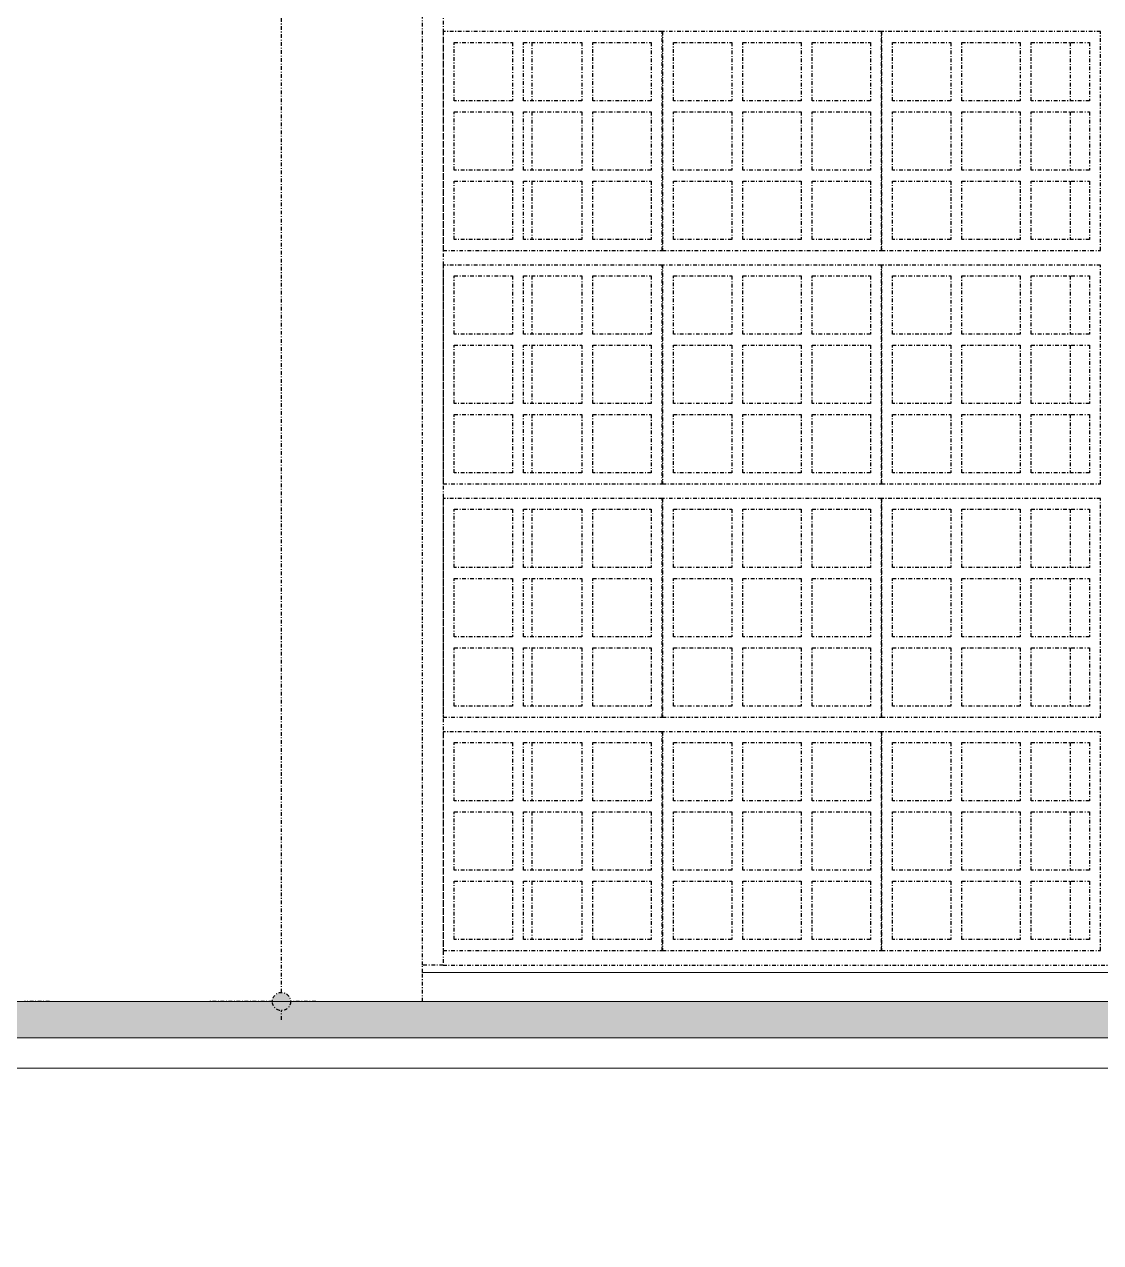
# Model space of a CAD drawing. Header units: metres. Extents: x -1783 to 21505, y -57 to 13660.
# Drawn here: x 12017.2 to 12164.7, y 7274.6 to 7441.6 of the extents above; entities that cross this region are included whole.
import ezdxf

# ---------------------------------------------------------------- set-up
doc = ezdxf.new("R2010")
doc.units = ezdxf.units.M
doc.header["$MEASUREMENT"] = 0
doc.linetypes.add('DASHDOT', pattern=[1, 0.5, -0.25, 0, -0.25])
doc.layers.add('01_F1 FACHADA FRONTAL _1_LAJES.EST_Caneta_No__241', color=7, linetype='Continuous', lineweight=13)
doc.layers.add('01_F1 FACHADA FRONTAL _1_TERRENO.ARQ_Caneta_No__241', color=7, linetype='Continuous', lineweight=13)
for name, color, linetype in [('01_F1 FACHADA FRONTAL _1_TERRENO.ARQ', 7, 'Continuous'), ('cotas', 7, 'Continuous'), ('P03', 7, 'Continuous')]:
    doc.layers.add(name, color=color, linetype=linetype)

msp = doc.modelspace()

# ---------------------------------------------------------------- hatches: boundary and pattern name
at = {"layer": '01_F1 FACHADA FRONTAL _1_TERRENO.ARQ', "linetype": 'Continuous', "lineweight": 0, "true_color": 0x8fbf7f}
msp.add_hatch(color=73, dxfattribs=at).paths.add_polyline_path([(11842.406, 7307.625), (11842.406, 7302.625), (13071.764, 7302.625), (13071.764, 7307.625)])
at = {"layer": 'cotas'}
h = msp.add_hatch(color=7, dxfattribs=at)
h.dxf.hatch_style = 1
h.paths.add_polyline_path([(21504.961, 13659.963), (10304.961, 13659.963), (10304.961, 5739.963), (21504.961, 5739.963)])
h.paths.add_polyline_path([(10571.627, 13593.296), (21371.627, 13593.296), (21371.627, 5806.63), (10571.627, 5806.63)], flags=16)
at = {"layer": 'P03', "linetype": 'DASHDOT'}
msp.add_hatch(color=256, dxfattribs=at).paths.add_polyline_path([(12051.19, 7307.625), (12051.285, 7307.146), (12051.556, 7306.741), (12051.962, 7306.47), (12052.44, 7306.375), (12052.918, 7306.47), (12053.324, 7306.741), (12053.595, 7307.146), (12053.69, 7307.625), (12053.595, 7308.103), (12053.324, 7308.509), (12052.918, 7308.78), (12052.44, 7308.875), (12051.962, 7308.78), (12051.556, 7308.509), (12051.285, 7308.103)])

# ---------------------------------------------------------------- linework, layer by layer
at = {"layer": '01_F1 FACHADA FRONTAL _1_LAJES.EST_Caneta_No__241', "color": 7, "linetype": 'Continuous', "lineweight": 13, "ltscale": 1000}
for p, q in [((13021.764, 7311.625), (12071.764, 7311.625)), ((11991.764, 7298.47), (13021.764, 7298.47))]:
    msp.add_line(p, q, dxfattribs=at)
at = {"layer": '01_F1 FACHADA FRONTAL _1_TERRENO.ARQ_Caneta_No__241', "color": 7, "linetype": 'Continuous', "lineweight": 13, "ltscale": 1000}
for p, q in [((13071.764, 7307.625), (11842.406, 7307.625)), ((13071.764, 7302.625), (11842.406, 7302.625))]:
    msp.add_line(p, q, dxfattribs=at)
at = {"layer": 'P03', "linetype": 'DASHDOT'}
for p, q in [((12071.764, 7312.625), (12071.764, 7637.625)), ((12052.44, 7308.875), (12052.44, 7636.375)), ((12074.58, 7634.625), (12074.58, 7312.625)), ((12104.615, 7440.625), (12074.615, 7440.625)), ((12074.615, 7440.625), (12074.615, 7410.625)), ((12104.615, 7410.625), (12104.615, 7440.625)), ((12134.65, 7440.625), (12104.65, 7440.625)), ((12104.65, 7440.625), (12104.65, 7410.625)), ((12134.65, 7410.625), (12134.65, 7440.625)), ((12164.685, 7440.625), (12134.685, 7440.625)), ((12134.685, 7440.625), (12134.685, 7410.625)), ((12164.685, 7410.625), (12164.685, 7440.625)), ((12076.115, 7431.125), (12076.115, 7439.125)), ((12076.115, 7439.125), (12084.115, 7439.125)), ((12084.115, 7439.125), (12084.115, 7431.125)), ((12085.615, 7431.125), (12085.615, 7439.125)), ((12085.615, 7439.125), (12093.615, 7439.125)), ((12086.764, 7439.125), (12086.764, 7431.125)), ((12093.615, 7439.125), (12093.615, 7431.125)), ((12095.115, 7431.125), (12095.115, 7439.125)), ((12095.115, 7439.125), (12103.115, 7439.125)), ((12103.115, 7439.125), (12103.115, 7431.125)), ((12106.15, 7431.125), (12106.15, 7439.125)), ((12106.15, 7439.125), (12114.15, 7439.125)), ((12114.15, 7439.125), (12114.15, 7431.125)), ((12115.65, 7431.125), (12115.65, 7439.125)), ((12115.65, 7439.125), (12123.65, 7439.125)), ((12123.65, 7439.125), (12123.65, 7431.125)), ((12125.15, 7431.125), (12125.15, 7439.125)), ((12125.15, 7439.125), (12133.15, 7439.125)), ((12133.15, 7439.125), (12133.15, 7431.125)), ((12136.185, 7431.125), (12136.185, 7439.125)), ((12136.185, 7439.125), (12144.185, 7439.125)), ((12144.185, 7439.125), (12144.185, 7431.125)), ((12145.685, 7431.125), (12145.685, 7439.125)), ((12145.685, 7439.125), (12153.685, 7439.125)), ((12153.685, 7439.125), (12153.685, 7431.125)), ((12155.185, 7431.125), (12155.185, 7439.125)), ((12155.185, 7439.125), (12163.185, 7439.125)), ((12160.55, 7439.125), (12160.55, 7431.125)), ((12163.185, 7439.125), (12163.185, 7431.125)), ((12084.115, 7431.125), (12076.115, 7431.125)), ((12093.615, 7431.125), (12085.615, 7431.125)), ((12103.115, 7431.125), (12095.115, 7431.125)), ((12114.15, 7431.125), (12106.15, 7431.125)), ((12123.65, 7431.125), (12115.65, 7431.125)), ((12133.15, 7431.125), (12125.15, 7431.125)), ((12144.185, 7431.125), (12136.185, 7431.125)), ((12153.685, 7431.125), (12145.685, 7431.125)), ((12163.185, 7431.125), (12155.185, 7431.125)), ((12076.115, 7421.625), (12076.115, 7429.625)), ((12076.115, 7429.625), (12084.115, 7429.625)), ((12084.115, 7429.625), (12084.115, 7421.625)), ((12085.615, 7421.625), (12085.615, 7429.625)), ((12085.615, 7429.625), (12093.615, 7429.625)), ((12086.764, 7429.625), (12086.764, 7421.625)), ((12093.615, 7429.625), (12093.615, 7421.625)), ((12095.115, 7421.625), (12095.115, 7429.625)), ((12095.115, 7429.625), (12103.115, 7429.625)), ((12103.115, 7429.625), (12103.115, 7421.625)), ((12106.15, 7421.625), (12106.15, 7429.625)), ((12106.15, 7429.625), (12114.15, 7429.625)), ((12114.15, 7429.625), (12114.15, 7421.625)), ((12115.65, 7421.625), (12115.65, 7429.625)), ((12115.65, 7429.625), (12123.65, 7429.625)), ((12123.65, 7429.625), (12123.65, 7421.625)), ((12125.15, 7421.625), (12125.15, 7429.625)), ((12125.15, 7429.625), (12133.15, 7429.625)), ((12133.15, 7429.625), (12133.15, 7421.625)), ((12136.185, 7421.625), (12136.185, 7429.625)), ((12136.185, 7429.625), (12144.185, 7429.625)), ((12144.185, 7429.625), (12144.185, 7421.625)), ((12145.685, 7421.625), (12145.685, 7429.625)), ((12145.685, 7429.625), (12153.685, 7429.625)), ((12153.685, 7429.625), (12153.685, 7421.625)), ((12155.185, 7421.625), (12155.185, 7429.625)), ((12155.185, 7429.625), (12163.185, 7429.625)), ((12160.55, 7429.625), (12160.55, 7421.625)), ((12163.185, 7429.625), (12163.185, 7421.625)), ((12084.115, 7421.625), (12076.115, 7421.625)), ((12093.615, 7421.625), (12085.615, 7421.625)), ((12103.115, 7421.625), (12095.115, 7421.625)), ((12114.15, 7421.625), (12106.15, 7421.625)), ((12123.65, 7421.625), (12115.65, 7421.625)), ((12133.15, 7421.625), (12125.15, 7421.625)), ((12144.185, 7421.625), (12136.185, 7421.625)), ((12153.685, 7421.625), (12145.685, 7421.625)), ((12163.185, 7421.625), (12155.185, 7421.625)), ((12076.115, 7412.125), (12076.115, 7420.125)), ((12076.115, 7420.125), (12084.115, 7420.125)), ((12084.115, 7420.125), (12084.115, 7412.125)), ((12085.615, 7412.125), (12085.615, 7420.125)), ((12085.615, 7420.125), (12093.615, 7420.125)), ((12086.764, 7420.125), (12086.764, 7412.125)), ((12093.615, 7420.125), (12093.615, 7412.125)), ((12095.115, 7412.125), (12095.115, 7420.125)), ((12095.115, 7420.125), (12103.115, 7420.125)), ((12103.115, 7420.125), (12103.115, 7412.125)), ((12106.15, 7412.125), (12106.15, 7420.125)), ((12106.15, 7420.125), (12114.15, 7420.125)), ((12114.15, 7420.125), (12114.15, 7412.125)), ((12115.65, 7412.125), (12115.65, 7420.125)), ((12115.65, 7420.125), (12123.65, 7420.125)), ((12123.65, 7420.125), (12123.65, 7412.125)), ((12125.15, 7412.125), (12125.15, 7420.125)), ((12125.15, 7420.125), (12133.15, 7420.125)), ((12133.15, 7420.125), (12133.15, 7412.125)), ((12136.185, 7412.125), (12136.185, 7420.125)), ((12136.185, 7420.125), (12144.185, 7420.125)), ((12144.185, 7420.125), (12144.185, 7412.125)), ((12145.685, 7412.125), (12145.685, 7420.125)), ((12145.685, 7420.125), (12153.685, 7420.125)), ((12153.685, 7420.125), (12153.685, 7412.125)), ((12155.185, 7412.125), (12155.185, 7420.125)), ((12155.185, 7420.125), (12163.185, 7420.125)), ((12160.55, 7420.125), (12160.55, 7412.125)), ((12163.185, 7420.125), (12163.185, 7412.125)), ((12084.115, 7412.125), (12076.115, 7412.125)), ((12093.615, 7412.125), (12085.615, 7412.125)), ((12103.115, 7412.125), (12095.115, 7412.125)), ((12114.15, 7412.125), (12106.15, 7412.125)), ((12123.65, 7412.125), (12115.65, 7412.125)), ((12133.15, 7412.125), (12125.15, 7412.125)), ((12144.185, 7412.125), (12136.185, 7412.125)), ((12153.685, 7412.125), (12145.685, 7412.125)), ((12163.185, 7412.125), (12155.185, 7412.125)), ((12074.615, 7410.625), (12104.615, 7410.625)), ((12104.65, 7410.625), (12134.65, 7410.625)), ((12134.685, 7410.625), (12164.685, 7410.625)), ((12104.615, 7408.625), (12074.615, 7408.625)), ((12074.615, 7408.625), (12074.615, 7378.625)), ((12104.615, 7378.625), (12104.615, 7408.625)), ((12134.65, 7408.625), (12104.65, 7408.625)), ((12104.65, 7408.625), (12104.65, 7378.625)), ((12134.65, 7378.625), (12134.65, 7408.625)), ((12164.685, 7408.625), (12134.685, 7408.625)), ((12134.685, 7408.625), (12134.685, 7378.625)), ((12164.685, 7378.625), (12164.685, 7408.625)), ((12076.115, 7399.125), (12076.115, 7407.125)), ((12076.115, 7407.125), (12084.115, 7407.125)), ((12084.115, 7407.125), (12084.115, 7399.125)), ((12085.615, 7399.125), (12085.615, 7407.125)), ((12085.615, 7407.125), (12093.615, 7407.125)), ((12086.764, 7407.125), (12086.764, 7399.125)), ((12093.615, 7407.125), (12093.615, 7399.125)), ((12095.115, 7399.125), (12095.115, 7407.125)), ((12095.115, 7407.125), (12103.115, 7407.125)), ((12103.115, 7407.125), (12103.115, 7399.125)), ((12106.15, 7399.125), (12106.15, 7407.125)), ((12106.15, 7407.125), (12114.15, 7407.125)), ((12114.15, 7407.125), (12114.15, 7399.125)), ((12115.65, 7399.125), (12115.65, 7407.125)), ((12115.65, 7407.125), (12123.65, 7407.125)), ((12123.65, 7407.125), (12123.65, 7399.125)), ((12125.15, 7399.125), (12125.15, 7407.125)), ((12125.15, 7407.125), (12133.15, 7407.125)), ((12133.15, 7407.125), (12133.15, 7399.125)), ((12136.185, 7399.125), (12136.185, 7407.125)), ((12136.185, 7407.125), (12144.185, 7407.125)), ((12144.185, 7407.125), (12144.185, 7399.125)), ((12145.685, 7399.125), (12145.685, 7407.125)), ((12145.685, 7407.125), (12153.685, 7407.125)), ((12153.685, 7407.125), (12153.685, 7399.125)), ((12155.185, 7399.125), (12155.185, 7407.125)), ((12155.185, 7407.125), (12163.185, 7407.125)), ((12160.55, 7407.125), (12160.55, 7399.125)), ((12163.185, 7407.125), (12163.185, 7399.125)), ((12084.115, 7399.125), (12076.115, 7399.125)), ((12076.115, 7389.625), (12076.115, 7397.625)), ((12076.115, 7397.625), (12084.115, 7397.625)), ((12084.115, 7397.625), (12084.115, 7389.625)), ((12093.615, 7399.125), (12085.615, 7399.125)), ((12085.615, 7389.625), (12085.615, 7397.625)), ((12085.615, 7397.625), (12093.615, 7397.625)), ((12086.764, 7397.625), (12086.764, 7389.625)), ((12093.615, 7397.625), (12093.615, 7389.625)), ((12103.115, 7399.125), (12095.115, 7399.125)), ((12095.115, 7389.625), (12095.115, 7397.625)), ((12095.115, 7397.625), (12103.115, 7397.625)), ((12103.115, 7397.625), (12103.115, 7389.625)), ((12114.15, 7399.125), (12106.15, 7399.125)), ((12106.15, 7389.625), (12106.15, 7397.625)), ((12106.15, 7397.625), (12114.15, 7397.625)), ((12114.15, 7397.625), (12114.15, 7389.625)), ((12123.65, 7399.125), (12115.65, 7399.125)), ((12115.65, 7389.625), (12115.65, 7397.625)), ((12115.65, 7397.625), (12123.65, 7397.625)), ((12123.65, 7397.625), (12123.65, 7389.625)), ((12133.15, 7399.125), (12125.15, 7399.125)), ((12125.15, 7389.625), (12125.15, 7397.625)), ((12125.15, 7397.625), (12133.15, 7397.625)), ((12133.15, 7397.625), (12133.15, 7389.625)), ((12144.185, 7399.125), (12136.185, 7399.125)), ((12136.185, 7389.625), (12136.185, 7397.625)), ((12136.185, 7397.625), (12144.185, 7397.625)), ((12144.185, 7397.625), (12144.185, 7389.625)), ((12153.685, 7399.125), (12145.685, 7399.125)), ((12145.685, 7389.625), (12145.685, 7397.625)), ((12145.685, 7397.625), (12153.685, 7397.625)), ((12153.685, 7397.625), (12153.685, 7389.625)), ((12163.185, 7399.125), (12155.185, 7399.125)), ((12155.185, 7389.625), (12155.185, 7397.625)), ((12155.185, 7397.625), (12163.185, 7397.625)), ((12160.55, 7397.625), (12160.55, 7389.625)), ((12163.185, 7397.625), (12163.185, 7389.625)), ((12084.115, 7389.625), (12076.115, 7389.625)), ((12093.615, 7389.625), (12085.615, 7389.625)), ((12103.115, 7389.625), (12095.115, 7389.625)), ((12114.15, 7389.625), (12106.15, 7389.625)), ((12123.65, 7389.625), (12115.65, 7389.625)), ((12133.15, 7389.625), (12125.15, 7389.625)), ((12144.185, 7389.625), (12136.185, 7389.625)), ((12153.685, 7389.625), (12145.685, 7389.625)), ((12163.185, 7389.625), (12155.185, 7389.625)), ((12076.115, 7380.125), (12076.115, 7388.125)), ((12076.115, 7388.125), (12084.115, 7388.125)), ((12084.115, 7388.125), (12084.115, 7380.125)), ((12085.615, 7380.125), (12085.615, 7388.125)), ((12085.615, 7388.125), (12093.615, 7388.125)), ((12086.764, 7388.125), (12086.764, 7380.125)), ((12093.615, 7388.125), (12093.615, 7380.125)), ((12095.115, 7380.125), (12095.115, 7388.125)), ((12095.115, 7388.125), (12103.115, 7388.125)), ((12103.115, 7388.125), (12103.115, 7380.125)), ((12106.15, 7380.125), (12106.15, 7388.125)), ((12106.15, 7388.125), (12114.15, 7388.125)), ((12114.15, 7388.125), (12114.15, 7380.125)), ((12115.65, 7380.125), (12115.65, 7388.125)), ((12115.65, 7388.125), (12123.65, 7388.125)), ((12123.65, 7388.125), (12123.65, 7380.125)), ((12125.15, 7380.125), (12125.15, 7388.125)), ((12125.15, 7388.125), (12133.15, 7388.125)), ((12133.15, 7388.125), (12133.15, 7380.125)), ((12136.185, 7380.125), (12136.185, 7388.125)), ((12136.185, 7388.125), (12144.185, 7388.125)), ((12144.185, 7388.125), (12144.185, 7380.125)), ((12145.685, 7380.125), (12145.685, 7388.125)), ((12145.685, 7388.125), (12153.685, 7388.125)), ((12153.685, 7388.125), (12153.685, 7380.125)), ((12155.185, 7380.125), (12155.185, 7388.125)), ((12155.185, 7388.125), (12163.185, 7388.125)), ((12160.55, 7388.125), (12160.55, 7380.125)), ((12163.185, 7388.125), (12163.185, 7380.125)), ((12084.115, 7380.125), (12076.115, 7380.125)), ((12093.615, 7380.125), (12085.615, 7380.125)), ((12103.115, 7380.125), (12095.115, 7380.125)), ((12114.15, 7380.125), (12106.15, 7380.125)), ((12123.65, 7380.125), (12115.65, 7380.125)), ((12133.15, 7380.125), (12125.15, 7380.125)), ((12144.185, 7380.125), (12136.185, 7380.125)), ((12153.685, 7380.125), (12145.685, 7380.125)), ((12163.185, 7380.125), (12155.185, 7380.125)), ((12074.615, 7378.625), (12104.615, 7378.625)), ((12104.65, 7378.625), (12134.65, 7378.625)), ((12134.685, 7378.625), (12164.685, 7378.625)), ((12104.615, 7376.625), (12074.615, 7376.625)), ((12074.615, 7376.625), (12074.615, 7346.625)), ((12104.615, 7346.625), (12104.615, 7376.625)), ((12134.65, 7376.625), (12104.65, 7376.625)), ((12104.65, 7376.625), (12104.65, 7346.625)), ((12134.65, 7346.625), (12134.65, 7376.625)), ((12164.685, 7376.625), (12134.685, 7376.625)), ((12134.685, 7376.625), (12134.685, 7346.625)), ((12164.685, 7346.625), (12164.685, 7376.625)), ((12076.115, 7367.125), (12076.115, 7375.125)), ((12076.115, 7375.125), (12084.115, 7375.125)), ((12084.115, 7375.125), (12084.115, 7367.125)), ((12085.615, 7367.125), (12085.615, 7375.125)), ((12085.615, 7375.125), (12093.615, 7375.125)), ((12086.764, 7375.125), (12086.764, 7367.125)), ((12093.615, 7375.125), (12093.615, 7367.125)), ((12095.115, 7367.125), (12095.115, 7375.125)), ((12095.115, 7375.125), (12103.115, 7375.125)), ((12103.115, 7375.125), (12103.115, 7367.125)), ((12106.15, 7367.125), (12106.15, 7375.125)), ((12106.15, 7375.125), (12114.15, 7375.125)), ((12114.15, 7375.125), (12114.15, 7367.125)), ((12115.65, 7367.125), (12115.65, 7375.125)), ((12115.65, 7375.125), (12123.65, 7375.125)), ((12123.65, 7375.125), (12123.65, 7367.125)), ((12125.15, 7367.125), (12125.15, 7375.125)), ((12125.15, 7375.125), (12133.15, 7375.125)), ((12133.15, 7375.125), (12133.15, 7367.125)), ((12136.185, 7367.125), (12136.185, 7375.125)), ((12136.185, 7375.125), (12144.185, 7375.125)), ((12144.185, 7375.125), (12144.185, 7367.125)), ((12145.685, 7367.125), (12145.685, 7375.125)), ((12145.685, 7375.125), (12153.685, 7375.125)), ((12153.685, 7375.125), (12153.685, 7367.125)), ((12155.185, 7367.125), (12155.185, 7375.125)), ((12155.185, 7375.125), (12163.185, 7375.125)), ((12160.55, 7375.125), (12160.55, 7367.125)), ((12163.185, 7375.125), (12163.185, 7367.125)), ((12084.115, 7367.125), (12076.115, 7367.125)), ((12093.615, 7367.125), (12085.615, 7367.125)), ((12103.115, 7367.125), (12095.115, 7367.125)), ((12114.15, 7367.125), (12106.15, 7367.125)), ((12123.65, 7367.125), (12115.65, 7367.125)), ((12133.15, 7367.125), (12125.15, 7367.125)), ((12144.185, 7367.125), (12136.185, 7367.125)), ((12153.685, 7367.125), (12145.685, 7367.125)), ((12163.185, 7367.125), (12155.185, 7367.125)), ((12076.115, 7357.625), (12076.115, 7365.625)), ((12076.115, 7365.625), (12084.115, 7365.625)), ((12084.115, 7365.625), (12084.115, 7357.625)), ((12085.615, 7357.625), (12085.615, 7365.625)), ((12085.615, 7365.625), (12093.615, 7365.625)), ((12086.764, 7365.625), (12086.764, 7357.625)), ((12093.615, 7365.625), (12093.615, 7357.625)), ((12095.115, 7357.625), (12095.115, 7365.625)), ((12095.115, 7365.625), (12103.115, 7365.625)), ((12103.115, 7365.625), (12103.115, 7357.625)), ((12106.15, 7357.625), (12106.15, 7365.625)), ((12106.15, 7365.625), (12114.15, 7365.625)), ((12114.15, 7365.625), (12114.15, 7357.625)), ((12115.65, 7357.625), (12115.65, 7365.625)), ((12115.65, 7365.625), (12123.65, 7365.625)), ((12123.65, 7365.625), (12123.65, 7357.625)), ((12125.15, 7357.625), (12125.15, 7365.625)), ((12125.15, 7365.625), (12133.15, 7365.625)), ((12133.15, 7365.625), (12133.15, 7357.625)), ((12136.185, 7357.625), (12136.185, 7365.625)), ((12136.185, 7365.625), (12144.185, 7365.625)), ((12144.185, 7365.625), (12144.185, 7357.625)), ((12145.685, 7357.625), (12145.685, 7365.625)), ((12145.685, 7365.625), (12153.685, 7365.625)), ((12153.685, 7365.625), (12153.685, 7357.625)), ((12155.185, 7357.625), (12155.185, 7365.625)), ((12155.185, 7365.625), (12163.185, 7365.625)), ((12160.55, 7365.625), (12160.55, 7357.625)), ((12163.185, 7365.625), (12163.185, 7357.625)), ((12084.115, 7357.625), (12076.115, 7357.625)), ((12093.615, 7357.625), (12085.615, 7357.625)), ((12103.115, 7357.625), (12095.115, 7357.625)), ((12114.15, 7357.625), (12106.15, 7357.625)), ((12123.65, 7357.625), (12115.65, 7357.625)), ((12133.15, 7357.625), (12125.15, 7357.625)), ((12144.185, 7357.625), (12136.185, 7357.625)), ((12153.685, 7357.625), (12145.685, 7357.625)), ((12163.185, 7357.625), (12155.185, 7357.625)), ((12076.115, 7348.125), (12076.115, 7356.125)), ((12076.115, 7356.125), (12084.115, 7356.125)), ((12084.115, 7356.125), (12084.115, 7348.125)), ((12085.615, 7348.125), (12085.615, 7356.125)), ((12085.615, 7356.125), (12093.615, 7356.125)), ((12086.764, 7356.125), (12086.764, 7348.125)), ((12093.615, 7356.125), (12093.615, 7348.125)), ((12095.115, 7348.125), (12095.115, 7356.125)), ((12095.115, 7356.125), (12103.115, 7356.125)), ((12103.115, 7356.125), (12103.115, 7348.125)), ((12106.15, 7348.125), (12106.15, 7356.125)), ((12106.15, 7356.125), (12114.15, 7356.125)), ((12114.15, 7356.125), (12114.15, 7348.125)), ((12115.65, 7348.125), (12115.65, 7356.125)), ((12115.65, 7356.125), (12123.65, 7356.125)), ((12123.65, 7356.125), (12123.65, 7348.125)), ((12125.15, 7348.125), (12125.15, 7356.125)), ((12125.15, 7356.125), (12133.15, 7356.125)), ((12133.15, 7356.125), (12133.15, 7348.125)), ((12136.185, 7348.125), (12136.185, 7356.125)), ((12136.185, 7356.125), (12144.185, 7356.125)), ((12144.185, 7356.125), (12144.185, 7348.125)), ((12145.685, 7348.125), (12145.685, 7356.125)), ((12145.685, 7356.125), (12153.685, 7356.125)), ((12153.685, 7356.125), (12153.685, 7348.125)), ((12155.185, 7348.125), (12155.185, 7356.125)), ((12155.185, 7356.125), (12163.185, 7356.125)), ((12160.55, 7356.125), (12160.55, 7348.125)), ((12163.185, 7356.125), (12163.185, 7348.125)), ((12084.115, 7348.125), (12076.115, 7348.125)), ((12093.615, 7348.125), (12085.615, 7348.125)), ((12103.115, 7348.125), (12095.115, 7348.125)), ((12114.15, 7348.125), (12106.15, 7348.125)), ((12123.65, 7348.125), (12115.65, 7348.125)), ((12133.15, 7348.125), (12125.15, 7348.125)), ((12144.185, 7348.125), (12136.185, 7348.125)), ((12153.685, 7348.125), (12145.685, 7348.125)), ((12163.185, 7348.125), (12155.185, 7348.125)), ((12074.615, 7346.625), (12104.615, 7346.625)), ((12104.65, 7346.625), (12134.65, 7346.625)), ((12134.685, 7346.625), (12164.685, 7346.625)), ((12104.615, 7344.625), (12074.615, 7344.625)), ((12074.615, 7344.625), (12074.615, 7314.625)), ((12104.615, 7314.625), (12104.615, 7344.625)), ((12134.65, 7344.625), (12104.65, 7344.625)), ((12104.65, 7344.625), (12104.65, 7314.625)), ((12134.65, 7314.625), (12134.65, 7344.625)), ((12164.685, 7344.625), (12134.685, 7344.625)), ((12134.685, 7344.625), (12134.685, 7314.625)), ((12164.685, 7314.625), (12164.685, 7344.625)), ((12076.115, 7335.125), (12076.115, 7343.125)), ((12076.115, 7343.125), (12084.115, 7343.125)), ((12084.115, 7343.125), (12084.115, 7335.125)), ((12085.615, 7335.125), (12085.615, 7343.125)), ((12085.615, 7343.125), (12093.615, 7343.125)), ((12086.764, 7343.125), (12086.764, 7335.125)), ((12093.615, 7343.125), (12093.615, 7335.125)), ((12095.115, 7335.125), (12095.115, 7343.125)), ((12095.115, 7343.125), (12103.115, 7343.125)), ((12103.115, 7343.125), (12103.115, 7335.125)), ((12106.15, 7335.125), (12106.15, 7343.125)), ((12106.15, 7343.125), (12114.15, 7343.125)), ((12114.15, 7343.125), (12114.15, 7335.125)), ((12115.65, 7335.125), (12115.65, 7343.125)), ((12115.65, 7343.125), (12123.65, 7343.125)), ((12123.65, 7343.125), (12123.65, 7335.125)), ((12125.15, 7335.125), (12125.15, 7343.125)), ((12125.15, 7343.125), (12133.15, 7343.125)), ((12133.15, 7343.125), (12133.15, 7335.125)), ((12136.185, 7335.125), (12136.185, 7343.125)), ((12136.185, 7343.125), (12144.185, 7343.125)), ((12144.185, 7343.125), (12144.185, 7335.125)), ((12145.685, 7335.125), (12145.685, 7343.125)), ((12145.685, 7343.125), (12153.685, 7343.125)), ((12153.685, 7343.125), (12153.685, 7335.125)), ((12155.185, 7335.125), (12155.185, 7343.125)), ((12155.185, 7343.125), (12163.185, 7343.125)), ((12160.55, 7343.125), (12160.55, 7335.125)), ((12163.185, 7343.125), (12163.185, 7335.125)), ((12084.115, 7335.125), (12076.115, 7335.125)), ((12093.615, 7335.125), (12085.615, 7335.125)), ((12103.115, 7335.125), (12095.115, 7335.125)), ((12114.15, 7335.125), (12106.15, 7335.125)), ((12123.65, 7335.125), (12115.65, 7335.125)), ((12133.15, 7335.125), (12125.15, 7335.125)), ((12144.185, 7335.125), (12136.185, 7335.125)), ((12153.685, 7335.125), (12145.685, 7335.125)), ((12163.185, 7335.125), (12155.185, 7335.125)), ((12076.115, 7325.625), (12076.115, 7333.625)), ((12076.115, 7333.625), (12084.115, 7333.625)), ((12084.115, 7333.625), (12084.115, 7325.625)), ((12085.615, 7325.625), (12085.615, 7333.625)), ((12085.615, 7333.625), (12093.615, 7333.625)), ((12086.764, 7333.625), (12086.764, 7325.625)), ((12093.615, 7333.625), (12093.615, 7325.625)), ((12095.115, 7325.625), (12095.115, 7333.625)), ((12095.115, 7333.625), (12103.115, 7333.625)), ((12103.115, 7333.625), (12103.115, 7325.625)), ((12106.15, 7325.625), (12106.15, 7333.625)), ((12106.15, 7333.625), (12114.15, 7333.625)), ((12114.15, 7333.625), (12114.15, 7325.625)), ((12115.65, 7325.625), (12115.65, 7333.625)), ((12115.65, 7333.625), (12123.65, 7333.625)), ((12123.65, 7333.625), (12123.65, 7325.625)), ((12125.15, 7325.625), (12125.15, 7333.625)), ((12125.15, 7333.625), (12133.15, 7333.625)), ((12133.15, 7333.625), (12133.15, 7325.625)), ((12136.185, 7325.625), (12136.185, 7333.625)), ((12136.185, 7333.625), (12144.185, 7333.625)), ((12144.185, 7333.625), (12144.185, 7325.625)), ((12145.685, 7325.625), (12145.685, 7333.625)), ((12145.685, 7333.625), (12153.685, 7333.625)), ((12153.685, 7333.625), (12153.685, 7325.625)), ((12155.185, 7325.625), (12155.185, 7333.625)), ((12155.185, 7333.625), (12163.185, 7333.625)), ((12160.55, 7333.625), (12160.55, 7325.625)), ((12163.185, 7333.625), (12163.185, 7325.625)), ((12084.115, 7325.625), (12076.115, 7325.625)), ((12076.115, 7316.125), (12076.115, 7324.125)), ((12076.115, 7324.125), (12084.115, 7324.125)), ((12084.115, 7324.125), (12084.115, 7316.125)), ((12093.615, 7325.625), (12085.615, 7325.625)), ((12085.615, 7316.125), (12085.615, 7324.125)), ((12085.615, 7324.125), (12093.615, 7324.125)), ((12086.764, 7324.125), (12086.764, 7316.125)), ((12093.615, 7324.125), (12093.615, 7316.125)), ((12103.115, 7325.625), (12095.115, 7325.625)), ((12095.115, 7316.125), (12095.115, 7324.125)), ((12095.115, 7324.125), (12103.115, 7324.125)), ((12103.115, 7324.125), (12103.115, 7316.125)), ((12114.15, 7325.625), (12106.15, 7325.625)), ((12106.15, 7316.125), (12106.15, 7324.125)), ((12106.15, 7324.125), (12114.15, 7324.125)), ((12114.15, 7324.125), (12114.15, 7316.125)), ((12123.65, 7325.625), (12115.65, 7325.625)), ((12115.65, 7316.125), (12115.65, 7324.125)), ((12115.65, 7324.125), (12123.65, 7324.125)), ((12123.65, 7324.125), (12123.65, 7316.125)), ((12133.15, 7325.625), (12125.15, 7325.625)), ((12125.15, 7316.125), (12125.15, 7324.125)), ((12125.15, 7324.125), (12133.15, 7324.125)), ((12133.15, 7324.125), (12133.15, 7316.125)), ((12144.185, 7325.625), (12136.185, 7325.625)), ((12136.185, 7316.125), (12136.185, 7324.125)), ((12136.185, 7324.125), (12144.185, 7324.125)), ((12144.185, 7324.125), (12144.185, 7316.125)), ((12153.685, 7325.625), (12145.685, 7325.625)), ((12145.685, 7316.125), (12145.685, 7324.125)), ((12145.685, 7324.125), (12153.685, 7324.125)), ((12153.685, 7324.125), (12153.685, 7316.125)), ((12163.185, 7325.625), (12155.185, 7325.625)), ((12155.185, 7316.125), (12155.185, 7324.125)), ((12155.185, 7324.125), (12163.185, 7324.125)), ((12160.55, 7324.125), (12160.55, 7316.125)), ((12163.185, 7324.125), (12163.185, 7316.125)), ((12084.115, 7316.125), (12076.115, 7316.125)), ((12093.615, 7316.125), (12085.615, 7316.125)), ((12103.115, 7316.125), (12095.115, 7316.125)), ((12114.15, 7316.125), (12106.15, 7316.125)), ((12123.65, 7316.125), (12115.65, 7316.125)), ((12133.15, 7316.125), (12125.15, 7316.125)), ((12144.185, 7316.125), (12136.185, 7316.125)), ((12153.685, 7316.125), (12145.685, 7316.125)), ((12163.185, 7316.125), (12155.185, 7316.125)), ((12074.615, 7314.625), (12104.615, 7314.625)), ((12104.65, 7314.625), (12134.65, 7314.625)), ((12134.685, 7314.625), (12164.685, 7314.625)), ((12074.58, 7312.625), (12071.764, 7312.625)), ((12071.764, 7311.625), (12071.764, 7312.625)), ((12074.58, 7312.625), (13021.764, 7312.625)), ((12071.764, 7307.625), (12071.764, 7311.625)), ((12020.641, 7307.625), (12017.204, 7307.625)), ((12051.19, 7307.625), (12042.44, 7307.625)), ((12057.128, 7307.625), (12053.69, 7307.625)), ((12052.44, 7305.125), (12052.44, 7306.375))]:
    msp.add_line(p, q, dxfattribs=at)
msp.add_circle((12052.44, 7307.625), 1.25, dxfattribs=at)

doc.saveas('drawing.dxf')
